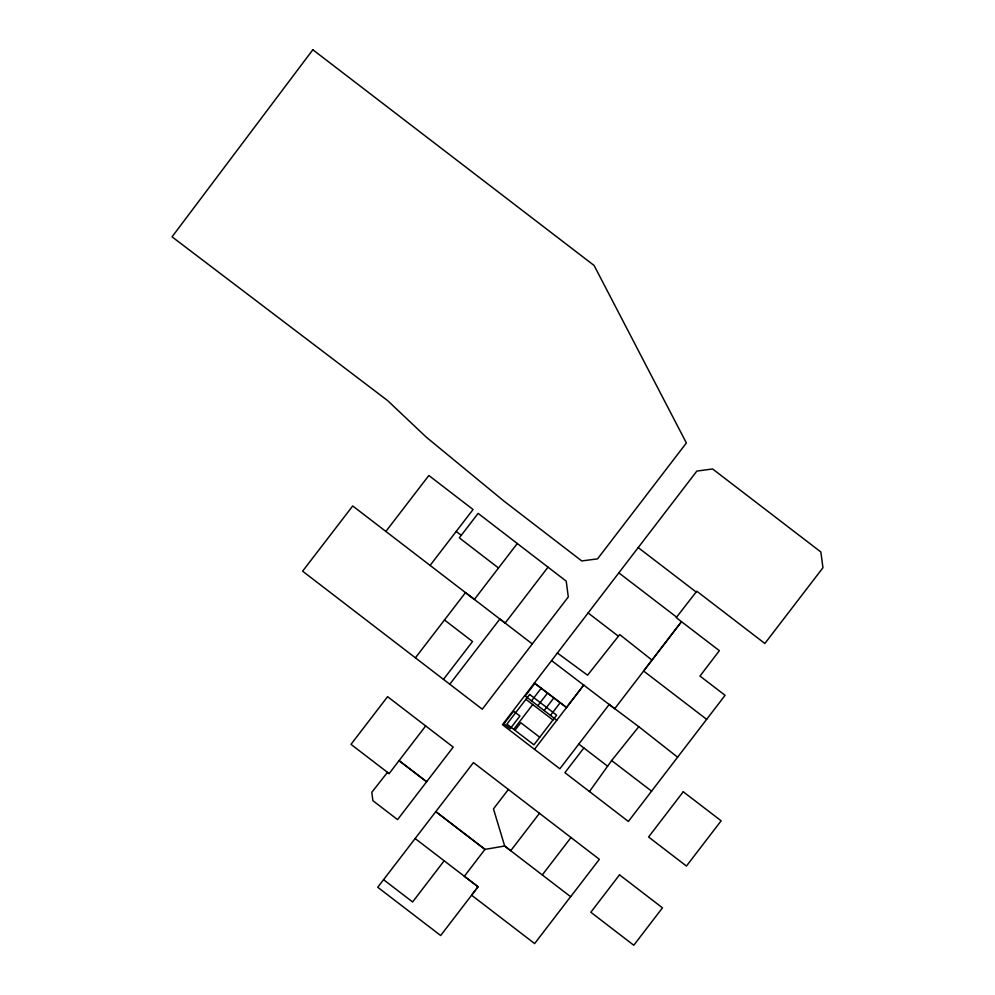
<?xml version="1.0" encoding="UTF-8"?>
<svg xmlns="http://www.w3.org/2000/svg" width="995" height="995" viewBox="0 0 995 995"><rect width="100%" height="100%" fill="white"/><g stroke="black" fill="none" stroke-linecap="round" stroke-linejoin="round"><path stroke-width="1.49" d="M589.463 791.572L611.676 760.491L638.79 726.686L677.607 757.195L628.38 821.447L564.899 772.68L583.891 747.929M425.673 725.94L389.12 773.6L350.999 744.36L387.59 696.674L453.222 747.096L397.565 819.619L372.901 800.689L371.794 792.294L387.441 772.406L389.033 773.612M415.126 838.524L478.06 886.781L440.673 935.524L377.739 887.266L473.433 762.593L599.363 859.319L570.695 896.669M677.607 757.195L725.081 695.318L699.982 676.065L719.36 650.68L676.214 617.621L696.761 591.204L764.856 643.479L822.952 567.735L820.85 551.976L712.607 468.968L696.861 471.07L502.45 724.696L559.837 768.799L609.226 704.435M531.529 700.866L541.205 688.241M513.718 729.335L532.723 704.547M514.987 730.305L520.795 722.731L539.738 737.245M537.847 705.704L547.524 693.08M544.153 710.542L553.829 697.918M550.471 715.393L560.148 702.756M444.18 860.787L412.614 901.955L383.56 879.692M534.489 749.322L583.766 685.057M508.395 789.445L493.47 808.885L504.676 846.011L510.746 850.688L539.477 813.313M484.963 849.394L464.342 876.284L478.06 886.781L471.605 895.214L534.626 943.571L570.608 896.682L504.589 846.024L484.963 849.394L435.748 811.634M706.624 719.335L643.603 671.003L681.488 621.664L614.711 708.714L551.553 660.568M542.312 874.904L571.006 837.516M385.824 531.492L428.845 475.498L473.06 509.502L430.051 565.471M498.483 567.983L459.317 537.847L478.122 513.383L566.217 581.155L568.294 596.938L482.276 709.199L302.604 571.18L352.715 505.957L532.325 643.952M415.4 657.819L465.511 592.597L474.379 599.438L517.288 543.519M443.459 679.386L472.538 641.526L444.479 619.985M449.79 684.224L499.863 619.039L505.149 623.081L548.021 567.162M557.374 652.994L587.572 675.207L619.711 634.574L651.999 660.095M566.441 707.532L583.692 685.07M638.79 726.686L609.139 704.448M534.315 683.03L566.528 707.52L534.9 683.403L525.223 696.027L556.79 720.231M525.895 699.336L552.971 719.982M638.193 547.586L696.127 592M618.815 572.846L676.6 617.136M588.082 612.945L618.43 636.228M456.207 531.454L461.257 535.335M611.589 760.503L651.601 791.162M399.07 760.615L426.656 781.771L398.995 760.628M435.822 811.621L485.038 849.382M578.754 744.061L607.597 766.187M312.828 49.75L172.048 236.835L387.54 400.525L426.32 437.191L503.943 501.094L581.764 560.944L597.547 558.867L686.376 442.962L594.115 265.491L312.828 49.75M513.607 711.189L503.93 723.813L510.248 728.651L519.925 716.027L513.607 711.189M529.638 694.448L506.903 724.111L533.929 744.82L556.653 715.156L529.638 694.448M619.524 874.841L590.831 912.253L633.778 945.25L662.483 907.838L619.524 874.841M683.254 791.771L648.578 836.982L686.438 866.06L721.151 820.813L683.254 791.771"/></g></svg>
